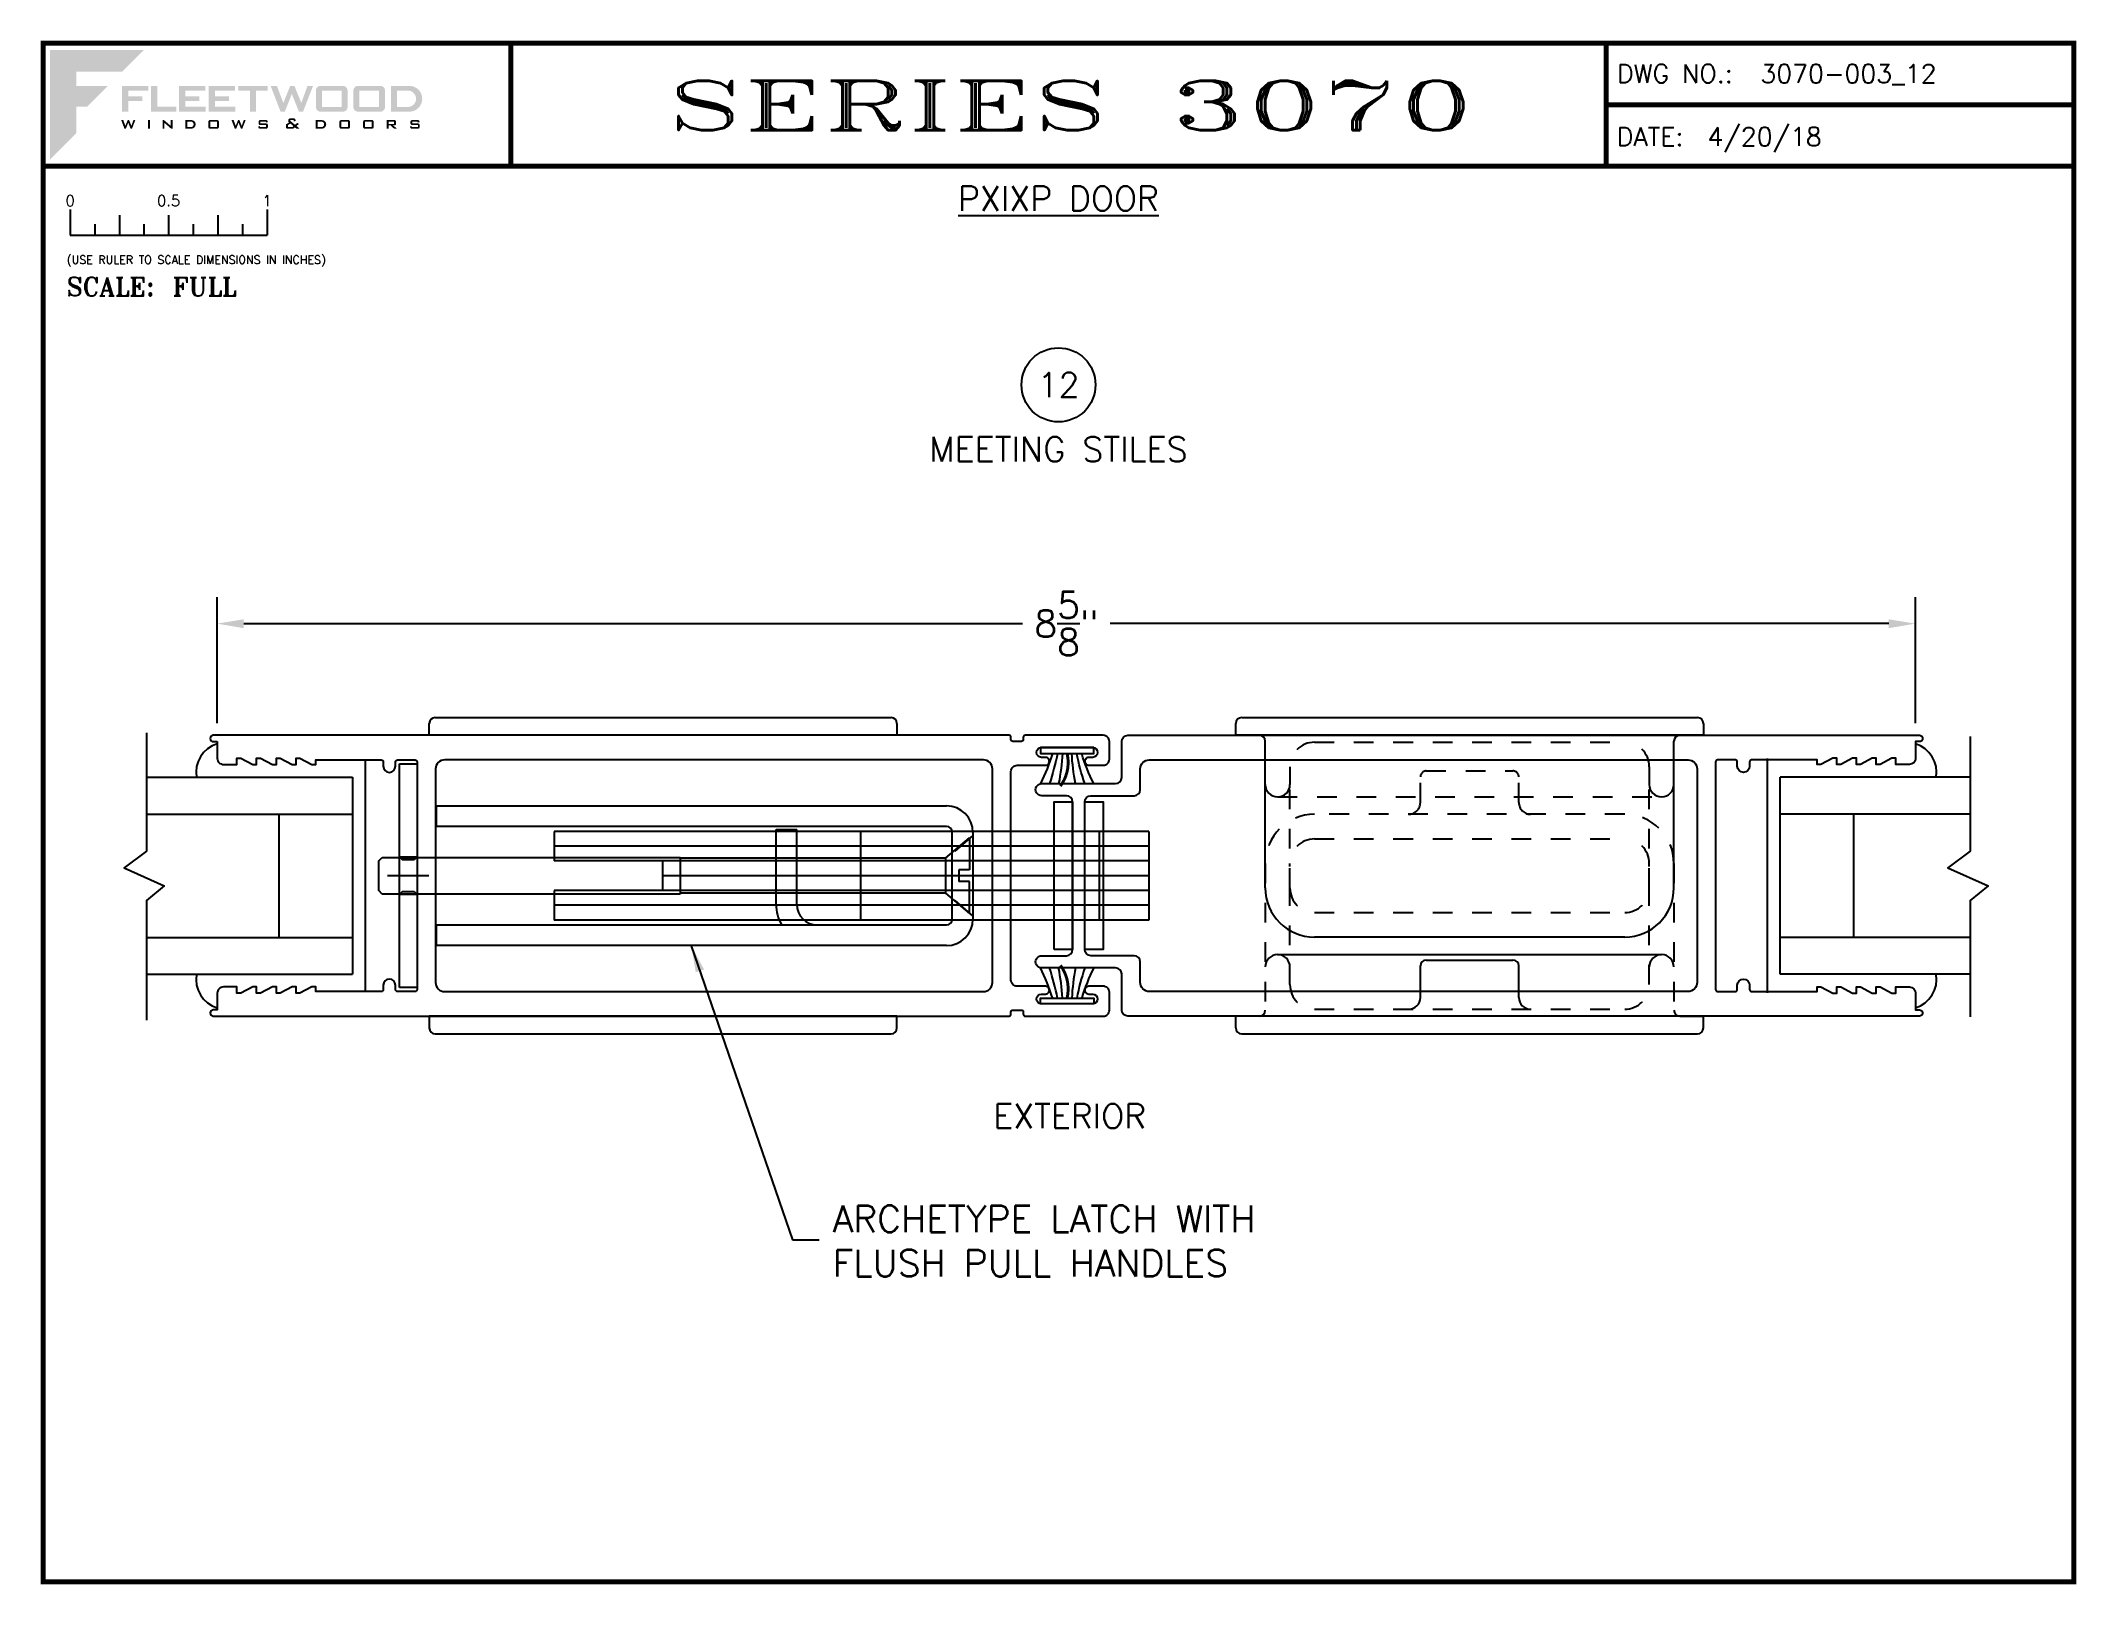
# Paper-space layout 'DETAIL 12' of a CAD drawing. Extents: x 0.1 to 10.5, y 0.1 to 7.9.
# The model-space entities are those that its viewports show. They can reach past a viewport. Long polylines and large blocks are cut down to what shows.
import ezdxf
from ezdxf.enums import TextEntityAlignment as Align

# ---------------------------------------------------------------- set-up
doc = ezdxf.new("R2010")
doc.units = 0
doc.header["$LTSCALE"] = 0.25
doc.header["$MEASUREMENT"] = 0
doc.linetypes.add('HIDDEN', pattern=[0.375, 0.25, -0.125])
doc.layers.get('0').update_dxf_attribs({"linetype": 'CONTINUOUS'})
doc.layers.get('DEFPOINTS').update_dxf_attribs({"color": 1, "linetype": 'CONTINUOUS'})
for name, color, linetype in [('DIM', 7, 'CONTINUOUS'), ('GLASS-VINYL', 7, 'CONTINUOUS'), ('SEAL', 7, 'CONTINUOUS'), ('TEXT', 7, 'CONTINUOUS'), ('VENT', 5, 'CONTINUOUS')]:
    doc.layers.add(name, color=color, linetype=linetype)
doc.layers.add('VP', color=40, linetype='CONTINUOUS', plot=False)
doc.layers.get('VP').off()
doc.styles.add('ROMANS', font='romans')
doc.styles.add('ROMANT', font='romant')
doc.styles.add('SIMPLEX-094', font='simplex.shx', dxfattribs={"height": 0.094})
doc.styles.get("Standard").update_dxf_attribs({"font": 'simplex.shx'})
doc.dimstyles.new('FULL SCALE', dxfattribs={"dimscale": 0.75, "dimtxt": 0.18, "dimasz": 0.18, "dimexe": 0.18, "dimexo": 0.125, "dimgap": 0.09, "dimtad": 0, "dimtih": 1, "dimtoh": 1, "dimdec": 4, "dimzin": 0, "dimdsep": 46, "dimlunit": 4, "dimtxsty": 'Standard', "dimcen": 0.09, "dimadec": 0, "dimazin": 0, "dimtfac": 1, "dimtdec": 4, "dimtofl": 0, "dimtmove": 0, "dimatfit": 3, "dimfxl": 0, "dimtolj": 1, "dimtzin": 0, "dimarcsym": 0})

# ---------------------------------------------------------------- blocks, each defined once
blk = doc.blocks.new('*D88')
at = {"layer": 'DEFPOINTS', "color": 0}
for p in [(9.665, 4.959), (1.04, 4.359), (9.665, 4.359)]:
    blk.add_point(p, dxfattribs=at)
at = {"layer": 'TEXT', "color": 0, "lineweight": -2}
for p, q in [((1.04, 4.453), (1.04, 5.094)), ((9.665, 4.453), (9.665, 5.094)), ((1.175, 4.959), (5.131, 4.959)), ((9.53, 4.959), (5.575, 4.959))]:
    blk.add_line(p, q, dxfattribs=at)
at = {"layer": 'TEXT', "color": 0}
for points in [[(1.175, 4.981), (1.175, 4.936), (1.04, 4.959)], [(9.53, 4.981), (9.53, 4.936), (9.665, 4.959)]]:
    blk.add_solid(points, dxfattribs=at)
at = {"layer": 'TEXT', "color": 0, "insert": (5.353, 4.959), "char_height": 0.135, "attachment_point": 5}
blk.add_mtext('\\A1;8{\\H1.000000x;\\S5/8;}"', dxfattribs=at)
blk = doc.blocks.new('sectball')
blk.add_circle((0, 0), 0.125)
blk.add_attdef('NO', text='', height=0.062).set_placement((0, 0), align=Align.MIDDLE_CENTER)
for tag, p in [('LINE1', (0, -0.2588)), ('LINE2', (0, -0.3864)), ('LINE3', (0, -0.5214))]:
    blk.add_attdef(tag, text='', height=0.078).set_placement(p, align=Align.CENTER)
blk = doc.blocks.new('Fleetwood_Logo_6-10-15')
h = blk.add_hatch(color=154)
h.dxf.hatch_style = 1
h.paths.add_polyline_path([(0.2526, -0.0017), (0.0019, -0.0017), (0.0019, -0.2942), (0.0725, -0.2236), (0.0725, -0.1535), (0.1007, -0.1535), (0.1567, -0.0976), (0.0725, -0.0976), (0.0725, -0.0596), (0.1946, -0.0596)])
h = blk.add_hatch(color=251)
h.dxf.hatch_style = 1
h.paths.add_polyline_path([(0.2487, -0.1256), (0.2112, -0.1256), (0.2112, -0.1102), (0.2647, -0.1102), (0.2647, -0.0976), (0.1946, -0.0976), (0.1946, -0.1667), (0.2112, -0.1667), (0.2112, -0.1377), (0.2487, -0.1377)])
h = blk.add_hatch(color=251)
h.dxf.hatch_style = 1
h.paths.add_polyline_path([(0.2886, -0.0976), (0.272, -0.0976), (0.272, -0.1667), (0.3401, -0.1667), (0.3401, -0.1535), (0.2886, -0.1535)])
h = blk.add_hatch(color=251)
h.dxf.hatch_style = 1
h.paths.add_polyline_path([(0.4175, -0.0976), (0.3474, -0.0976), (0.3474, -0.1667), (0.4185, -0.1667), (0.4185, -0.1534), (0.364, -0.1534), (0.364, -0.1377), (0.4015, -0.1377), (0.4015, -0.1256), (0.364, -0.1256), (0.364, -0.1102), (0.4175, -0.1102)])
h = blk.add_hatch(color=251)
h.dxf.hatch_style = 1
h.paths.add_polyline_path([(0.4965, -0.0976), (0.4264, -0.0976), (0.4264, -0.1667), (0.4975, -0.1667), (0.4975, -0.1534), (0.443, -0.1534), (0.443, -0.1377), (0.4804, -0.1377), (0.4804, -0.1256), (0.443, -0.1256), (0.443, -0.1102), (0.4965, -0.1102)])
h = blk.add_hatch(color=251)
h.dxf.hatch_style = 1
h.paths.add_polyline_path([(0.5842, -0.0976), (0.5054, -0.0976), (0.5054, -0.1102), (0.5365, -0.1102), (0.5365, -0.1667), (0.5531, -0.1667), (0.5531, -0.1102), (0.5842, -0.1102)])
h = blk.add_hatch(color=251)
h.dxf.hatch_style = 1
h.paths.add_polyline_path([(0.6089, -0.0976), (0.5921, -0.0976), (0.6188, -0.1667), (0.63, -0.1667), (0.6489, -0.1192), (0.6679, -0.1667), (0.6789, -0.1667), (0.7056, -0.0976), (0.6908, -0.0976), (0.6742, -0.1433), (0.6558, -0.0976), (0.6446, -0.0976), (0.6261, -0.1433)])
h = blk.add_hatch(color=251)
h.dxf.hatch_style = 1
h.paths.add_polyline_path([(0.7853, -0.0976), (0.726, -0.0976, 0.414214), (0.7133, -0.1102), (0.7133, -0.154, 0.414214), (0.726, -0.1667), (0.7853, -0.1667, 0.414214), (0.798, -0.154), (0.798, -0.1102, 0.414214)])
h.paths.add_polyline_path([(0.7819, -0.1102), (0.7819, -0.154), (0.7294, -0.154), (0.7294, -0.1102)], flags=16)
h = blk.add_hatch(color=251)
h.dxf.hatch_style = 1
h.paths.add_polyline_path([(0.8856, -0.0976), (0.8262, -0.0976, 0.414214), (0.8136, -0.1102), (0.8136, -0.154, 0.414214), (0.8262, -0.1667), (0.8856, -0.1667, 0.414214), (0.8982, -0.154), (0.8982, -0.1102, 0.414214)])
h.paths.add_polyline_path([(0.8822, -0.1102), (0.8822, -0.154), (0.8296, -0.154), (0.8296, -0.1102)], flags=16)
h = blk.add_hatch(color=251)
h.dxf.hatch_style = 1
h.paths.add_polyline_path([(0.9632, -0.0976), (0.914, -0.0976), (0.914, -0.1667), (0.9632, -0.1667, 1)])
h.paths.add_polyline_path([(0.9301, -0.1102), (0.9593, -0.1102, -1), (0.9593, -0.154), (0.9301, -0.154)], flags=16)
h = blk.add_hatch(color=7)
h.dxf.hatch_style = 1
h.paths.add_polyline_path([(0.2301, -0.1891), (0.2251, -0.1891), (0.2196, -0.2043), (0.2134, -0.1891), (0.2097, -0.1891), (0.2035, -0.2043), (0.1978, -0.1891), (0.1922, -0.1891), (0.2011, -0.2121), (0.2048, -0.2121), (0.2112, -0.1963), (0.2175, -0.2121), (0.2212, -0.2121)])
h = blk.add_hatch(color=7)
h.dxf.hatch_style = 1
h.paths.add_polyline_path([(0.2691, -0.1891), (0.2637, -0.1891), (0.2637, -0.2118), (0.2637, -0.2121), (0.2691, -0.2121)])
h = blk.add_hatch(color=7)
h.dxf.hatch_style = 1
h.paths.add_polyline_path([(0.3077, -0.1964), (0.3259, -0.2121), (0.3298, -0.2121), (0.3298, -0.1891), (0.325, -0.1891), (0.325, -0.2047), (0.3067, -0.1891), (0.3029, -0.1891), (0.3029, -0.2121), (0.3077, -0.2121)])
h = blk.add_hatch(color=7)
h.dxf.hatch_style = 1
h.paths.add_polyline_path([(0.3801, -0.1891), (0.3637, -0.1891), (0.3637, -0.2121), (0.3801, -0.2121, 1)])
h.paths.add_polyline_path([(0.3691, -0.2079), (0.3691, -0.1933), (0.3788, -0.1933, -1), (0.3788, -0.2079)], flags=16)
h = blk.add_hatch(color=7)
h.dxf.hatch_style = 1
h.paths.add_polyline_path([(0.4537, -0.2079), (0.4537, -0.1933, 0.414214), (0.4495, -0.1891), (0.4297, -0.1891, 0.414214), (0.4255, -0.1933), (0.4255, -0.2079, 0.414214), (0.4297, -0.2121), (0.4495, -0.2121, 0.414214)])
h.paths.add_polyline_path([(0.4308, -0.2079), (0.4308, -0.1933), (0.4484, -0.1933), (0.4484, -0.2079)], flags=16)
h = blk.add_hatch(color=7)
h.dxf.hatch_style = 1
h.paths.add_polyline_path([(0.5253, -0.1891), (0.5203, -0.1891), (0.5148, -0.2043), (0.5087, -0.1891), (0.5049, -0.1891), (0.4988, -0.2043), (0.493, -0.1891), (0.4874, -0.1891), (0.4963, -0.2121), (0.5001, -0.2121), (0.5064, -0.1963), (0.5127, -0.2121), (0.5164, -0.2121)])
h = blk.add_hatch(color=7)
h.dxf.hatch_style = 1
h.paths.add_polyline_path([(0.5801, -0.1891), (0.5643, -0.1891, 0.414214), (0.56, -0.1933), (0.56, -0.1981, 0.414214), (0.5643, -0.2024), (0.58, -0.2024), (0.58, -0.2078), (0.5637, -0.2078), (0.5637, -0.2052), (0.5591, -0.2062), (0.5591, -0.2078, 0.414214), (0.5634, -0.2121), (0.5805, -0.2121, 0.414214), (0.5848, -0.2078), (0.5848, -0.2024, 0.414214), (0.5805, -0.1982), (0.5648, -0.1982), (0.5648, -0.193), (0.5798, -0.193), (0.5798, -0.1958), (0.5843, -0.1948), (0.5843, -0.1933, 0.414214)])
h = blk.add_hatch(color=7)
h.dxf.hatch_style = 1
h.paths.add_polyline_path([(0.645, -0.1913, -0.222262), (0.6447, -0.1906), (0.6447, -0.1892), (0.6535, -0.1892), (0.6535, -0.193), (0.6587, -0.1918), (0.6587, -0.189, 0.414214), (0.6544, -0.1847), (0.6437, -0.1847, 0.414214), (0.6394, -0.189), (0.6394, -0.1922, 0.222262), (0.6407, -0.1948), (0.6415, -0.1955), (0.6345, -0.1998, 0.260684), (0.6329, -0.2027), (0.6329, -0.2078, 0.414214), (0.6372, -0.2121), (0.6514, -0.2121, 0.17577), (0.6536, -0.2113), (0.657, -0.2085), (0.6614, -0.2121), (0.6699, -0.2121), (0.6613, -0.2049), (0.6676, -0.1997), (0.6637, -0.1964), (0.6574, -0.2017)])
h.paths.add_polyline_path([(0.6532, -0.2052), (0.6509, -0.2072, -0.17577), (0.6502, -0.2074), (0.6382, -0.2074), (0.6382, -0.2033, -0.260684), (0.6387, -0.2025), (0.6451, -0.1985)], flags=16)
h = blk.add_hatch(color=7)
h.dxf.hatch_style = 1
h.paths.add_polyline_path([(0.7294, -0.1891), (0.713, -0.1891), (0.713, -0.2121), (0.7294, -0.2121, 1)])
h.paths.add_polyline_path([(0.7184, -0.2079), (0.7184, -0.1933), (0.7281, -0.1933, -1), (0.7281, -0.2079)], flags=16)
h = blk.add_hatch(color=7)
h.dxf.hatch_style = 1
h.paths.add_polyline_path([(0.8045, -0.2079), (0.8045, -0.1933, 0.414214), (0.8003, -0.1891), (0.7805, -0.1891, 0.414214), (0.7763, -0.1933), (0.7763, -0.2079, 0.414214), (0.7805, -0.2121), (0.8003, -0.2121, 0.414214)])
h.paths.add_polyline_path([(0.7816, -0.2079), (0.7816, -0.1933), (0.7992, -0.1933), (0.7992, -0.2079)], flags=16)
h = blk.add_hatch(color=7)
h.dxf.hatch_style = 1
h.paths.add_polyline_path([(0.8678, -0.2079), (0.8678, -0.1933, 0.414214), (0.8636, -0.1891), (0.8438, -0.1891, 0.414214), (0.8396, -0.1933), (0.8396, -0.2079, 0.414214), (0.8438, -0.2121), (0.8636, -0.2121, 0.414214)])
h.paths.add_polyline_path([(0.8449, -0.2079), (0.8449, -0.1933), (0.8624, -0.1933), (0.8624, -0.2079)], flags=16)
h = blk.add_hatch(color=7)
h.dxf.hatch_style = 1
h.paths.add_polyline_path([(0.9277, -0.1993), (0.9277, -0.1933, 0.414214), (0.9235, -0.1891), (0.9028, -0.1891), (0.9028, -0.2121), (0.9082, -0.2121), (0.9082, -0.2035), (0.9131, -0.2035), (0.9224, -0.2121), (0.9303, -0.2121), (0.9197, -0.2035), (0.9235, -0.2035, 0.414214)])
h.paths.add_polyline_path([(0.9082, -0.1993), (0.9082, -0.1933), (0.9214, -0.1933, -0.414214), (0.9224, -0.1943), (0.9224, -0.1983, -0.414214), (0.9214, -0.1993)], flags=16)
h = blk.add_hatch(color=7)
h.dxf.hatch_style = 1
h.paths.add_polyline_path([(0.9867, -0.1982), (0.971, -0.1982), (0.971, -0.193), (0.9859, -0.193), (0.9859, -0.1958), (0.9905, -0.1948), (0.9905, -0.1933, 0.414214), (0.9863, -0.1891), (0.9705, -0.1891, 0.414214), (0.9662, -0.1933), (0.9662, -0.1981, 0.414214), (0.9705, -0.2024), (0.9862, -0.2024), (0.9862, -0.2078), (0.9699, -0.2078), (0.9699, -0.2052), (0.9653, -0.2062), (0.9653, -0.2078, 0.414214), (0.9696, -0.2121), (0.9867, -0.2121, 0.414214), (0.991, -0.2078), (0.991, -0.2024, 0.414214)])
blk = doc.blocks.new('A-SIZE_L')
for p, q in [((8.095, 7.907), (8.095, 7.282)), ((8.095, 7.594), (10.47, 7.594)), ((0.157, 7.282), (10.47, 7.282))]:
    blk.add_line(p, q)
at = {"const_width": 0.025}
for points in [[(0.157, 7.907), (10.47, 7.907), (10.47, 0.093), (0.157, 0.093), (0.157, 7.907)], [(2.532, 7.907), (2.532, 7.282)], [(8.095, 7.907), (8.095, 7.282)], [(8.095, 7.594), (10.47, 7.594)], [(0.157, 7.282), (10.47, 7.282)]]:
    blk.add_lwpolyline(points, dxfattribs=at)
at = {"xscale": 1.898091133004928, "yscale": 1.898091133004928, "zscale": 1.898091133004928}
blk.add_blockref('Fleetwood_Logo_6-10-15', (0.188, 7.875), dxfattribs=at)
for s, style, p in [('DWG NO.:', 'SIMPLEX-094', (8.149, 7.705)), ('DATE:', 'SIMPLEX-094', (8.148, 7.385)), ('SCALE:', 'ROMANT', (0.276, 6.623))]:
    blk.add_text(s, height=0.094, dxfattribs=dict(style=style)).set_placement(p)
for tag, p, style in [('DWG_NO', (8.878, 7.705), 'SIMPLEX-094'), ('DATE', (8.609, 7.385), 'SIMPLEX-094'), ('SCALE', (0.814, 6.623), 'ROMANT')]:
    blk.add_attdef(tag, p, '', height=0.094, dxfattribs=dict(style=style))
for tag, height, style, width, p, p2 in [('DWG_NO', 0.094, 'SIMPLEX-094', 2.60233, (8.876, 7.704), (10.367, 7.704)), ('PRODUCT', 0.25, 'ROMANT', 2.260212, (3.282, 7.465), (7.345, 7.465))]:
    blk.add_attdef(tag, text='', height=height, dxfattribs=dict(style=style, width=width)).set_placement(p, p2, align=Align.FIT)
blk = doc.blocks.new('Full')
for p, q in [((0.137, -0.219), (0.137, -0.35)), ((0.262, -0.294), (0.262, -0.35)), ((0.387, -0.249), (0.387, -0.35)), ((0.512, -0.294), (0.512, -0.35)), ((0.637, -0.249), (0.637, -0.35)), ((0.762, -0.294), (0.762, -0.35)), ((0.887, -0.249), (0.887, -0.35)), ((1.012, -0.294), (1.012, -0.35)), ((1.137, -0.219), (1.137, -0.35)), ((0.137, -0.35), (1.137, -0.35))]:
    blk.add_line(p, q)
for s, p in [('0', (0.137, -0.219)), ('0.5', (0.637, -0.219)), ('1', (1.137, -0.219))]:
    blk.add_text(s, height=0.055).set_placement(p, align=Align.BOTTOM_CENTER)
at = {"style": 'ROMANS'}
blk.add_text('(USE RULER TO SCALE DIMENSIONS IN INCHES)', height=0.04115, dxfattribs=at).set_placement((0.12, -0.495))
blk = doc.blocks.new('3706_Lock_Stile_Archetype_Male_Yoke_wPulls')
for p, q in [((1.14175, 0.713), (1.14175, 0.773)), ((1.17175, 0.803), (3.48675, 0.803)), ((3.51675, 0.773), (3.51675, 0.713)), ((3.51675, 0.713), (1.14175, 0.713)), ((1.29175, -0.062), (1.29175, 0.683)), ((3.36675, -0.062), (3.36675, 0.683)), ((1.35425, -0.4005), (3.30425, -0.4005)), ((3.11675, -0.312), (1.54175, -0.312)), ((1.26175, -0.713), (1.14175, -0.713)), ((1.14175, -0.773), (1.14175, -0.713)), ((3.39675, -0.713), (3.51675, -0.713)), ((3.51675, -0.773), (3.51675, -0.713)), ((1.17175, -0.803), (3.48675, -0.803))]:
    blk.add_line(p, q)
at = {"linetype": 'HIDDEN'}
for p, q in [((1.54175, 0.678), (3.11675, 0.678)), ((1.41675, 0.553), (1.41675, 0.463)), ((3.24175, 0.553), (3.24175, 0.463)), ((1.41675, -0.062), (1.41675, 0.463)), ((3.24175, -0.062), (3.24175, 0.463)), ((1.35425, 0.4005), (3.30425, 0.4005)), ((3.11675, 0.312), (1.54175, 0.312)), ((1.54175, 0.187), (3.11675, 0.187)), ((1.29175, 0.062), (1.29175, -0.683)), ((1.41675, -0.553), (1.41675, 0.062)), ((3.24175, -0.553), (3.24175, 0.062)), ((3.36675, 0.062), (3.36675, -0.683)), ((1.54175, -0.187), (3.11675, -0.187)), ((1.41675, -0.463), (1.41675, -0.463)), ((3.24175, -0.463), (3.24175, -0.463)), ((1.54175, -0.678), (3.11675, -0.678))]:
    blk.add_line(p, q, dxfattribs=at)
at = {"linetype": 'HIDDEN', "ltscale": 0.5}
for p, q in [((2.10925, 0.532), (2.54925, 0.532)), ((2.07925, 0.372), (2.07925, 0.502)), ((2.57925, 0.372), (2.57925, 0.502))]:
    blk.add_line(p, q, dxfattribs=at)
at = {"ltscale": 0.5}
for p, q in [((2.07925, -0.618), (2.07925, -0.458)), ((2.10925, -0.428), (2.54925, -0.428)), ((2.57925, -0.618), (2.57925, -0.458))]:
    blk.add_line(p, q, dxfattribs=at)
for points in [[(4.59375, 0.596, -0.41421356), (4.56275, 0.565), (4.49375, 0.565), (4.49375, 0.597), (4.47375, 0.597), (4.41375, 0.565), (4.39375, 0.565), (4.39375, 0.597), (4.37375, 0.597), (4.31375, 0.565), (4.29375, 0.565), (4.29375, 0.597), (4.27375, 0.597), (4.21375, 0.565), (4.19375, 0.565), (4.19375, 0.597), (4.17375, 0.597), (4.11375, 0.565), (4.09375, 0.565), (4.09375, 0.588), (3.76075, 0.588, 0.41421356), (3.75075, 0.578), (3.75075, 0.556, -1), (3.68875, 0.556), (3.68875, 0.578, 0.41421356), (3.67875, 0.588), (3.58875, 0.588, 0.41421356), (3.57875, 0.578), (3.57875, -0.578, 0.41421356), (3.58875, -0.588), (3.67875, -0.588, 0.41421356), (3.68875, -0.578), (3.68875, -0.556, -1), (3.75075, -0.556), (3.75075, -0.578, 0.41421356), (3.76075, -0.588), (4.09375, -0.588), (4.09375, -0.565), (4.11375, -0.565), (4.17375, -0.597), (4.19375, -0.597), (4.19375, -0.565), (4.21375, -0.565), (4.27375, -0.597), (4.29375, -0.597), (4.29375, -0.565), (4.31375, -0.565), (4.37375, -0.597), (4.39375, -0.597), (4.39375, -0.565), (4.41375, -0.565), (4.47375, -0.597), (4.49375, -0.597), (4.49375, -0.565), (4.56275, -0.565, -0.41421356), (4.59375, -0.596), (4.59375, -0.681), (4.61375, -0.681, -1), (4.61375, -0.713), (0.5935, -0.713, -0.41421356), (0.5625, -0.682), (0.5625, -0.499, 0.41421356), (0.5315, -0.468), (0.156, -0.468, -1.00000653), (0.156, -0.406), (0.28175, -0.406, 0.41421356), (0.31275, -0.375), (0.31275, 0.375, 0.41421356), (0.28175, 0.406), (0.156, 0.406, -1.00000653), (0.156, 0.468), (0.5315, 0.468, 0.41421356), (0.5625, 0.499), (0.5625, 0.682, -0.41421356), (0.5935, 0.713), (4.61375, 0.713, -1), (4.61375, 0.681), (4.59375, 0.681)], [(0.6565, -0.437, 0.41421356), (0.6255, -0.406), (0.40575, -0.406, -0.41421356), (0.37475, -0.375), (0.37475, 0.375, -0.41421356), (0.40575, 0.406), (0.6255, 0.406, 0.41421356), (0.6565, 0.437), (0.6565, 0.542, -0.41421356), (0.7025, 0.588), (3.43875, 0.588, -0.41421356), (3.48475, 0.542), (3.48475, -0.542, -0.41421356), (3.43875, -0.588), (0.7025, -0.588, -0.41421356), (0.6565, -0.542)]]:
    blk.add_lwpolyline(points, format="xyb", close=True)
for centre, radius, start, end in [((1.17175, 0.773), 0.03, 90, 180), ((3.48675, 0.773), 0.03, 0, 90), ((1.26175, 0.683), 0.03, 0, 90), ((3.39675, 0.683), 0.03, 90, 180), ((1.35425, 0.463), 0.0625, 180, 270), ((1.35425, 0.463), 0.0625, 270, 0), ((3.30425, 0.463), 0.0625, 180, 270), ((3.30425, 0.463), 0.0625, 270, 0), ((1.54175, -0.062), 0.25, 180, 270), ((3.11675, -0.062), 0.25, 270, 0), ((1.35425, -0.463), 0.0625, 90, 180), ((1.35425, -0.463), 0.0625, 0, 90), ((3.30425, -0.463), 0.0625, 90, 180), ((3.30425, -0.463), 0.0625, 0, 90), ((1.26175, -0.683), 0.03, 270, 0), ((1.26175, -0.683), 0.03, 270, 0), ((3.39675, -0.683), 0.03, 180, 270), ((1.17175, -0.773), 0.03, 180, 270), ((3.48675, -0.773), 0.03, 270, 0)]:
    blk.add_arc(centre, radius, start, end)
at = {"linetype": 'HIDDEN'}
for centre, radius, start, end in [((1.54175, 0.553), 0.125, 90, 180), ((3.11675, 0.553), 0.125, 0, 90), ((1.54175, 0.062), 0.25, 90, 180), ((3.11675, 0.062), 0.25, 0, 90), ((1.54175, 0.062), 0.125, 90, 180), ((3.11675, 0.062), 0.125, 0, 90), ((1.54175, -0.062), 0.125, 180, 270), ((3.11675, -0.062), 0.125, 270, 0), ((1.54175, -0.553), 0.125, 180, 270), ((3.11675, -0.553), 0.125, 270, 0)]:
    blk.add_arc(centre, radius, start, end, dxfattribs=at)
at = {"linetype": 'HIDDEN', "ltscale": 0.5}
for centre, radius, start, end in [((2.10925, 0.502), 0.03, 90, 180), ((2.54925, 0.502), 0.03, 360, 90), ((2.01925, 0.372), 0.06, 270, 360), ((2.63925, 0.372), 0.06, 180, 270)]:
    blk.add_arc(centre, radius, start, end, dxfattribs=at)
at = {"ltscale": 0.5}
for centre, radius, start, end in [((2.10925, -0.458), 0.03, 90, 180), ((2.54925, -0.458), 0.03, 360, 90), ((2.01925, -0.618), 0.06, 270, 360), ((2.63925, -0.618), 0.06, 180, 270)]:
    blk.add_arc(centre, radius, start, end, dxfattribs=at)
blk = doc.blocks.new('Yoke Strike Plate')
for points in [[(-0.094, -0.375), (-0.094, 0.375), (0, 0.375), (0, -0.375)], [(0.062, -0.375), (0.062, 0.375), (0.156, 0.375), (0.156, -0.375)]]:
    blk.add_lwpolyline(points, close=True)
blk = doc.blocks.new('*U146')
for centre, radius, start, end in [((-0.303, 1.135), 1.112, 287.4409, 295.9325), ((-0.19, 1.188), 1.16, 280.9256, 288.7507), ((-0.031, 1.124), 1.102, 273.1709, 281.1969), ((-0.031, -1.124), 1.102, 78.8031, 86.8291), ((-0.19, -1.188), 1.16, 71.2493, 79.0744), ((-0.303, -1.135), 1.112, 64.0675, 72.5591)]:
    blk.add_arc(centre, radius, start, end)
at = {"layer": 'SEAL'}
blk.add_lwpolyline([(0, -0.135), (0, 0.135), (0.03, 0.135), (0.03, -0.135)], close=True, dxfattribs=at)
at = {"layer": 'SEAL', "const_width": 0.015}
blk.add_lwpolyline([(0.03, 0, 0.219791), (0.196, 0.034)], format="xyb", dxfattribs=at)
at = {"flags": 9}
for tag, p in [('MANUFACTURER_PART_#', (0, -0.199)), ('FLEETWOOD_PART_#', (-0.001, -0.249))]:
    blk.add_attdef(tag, p, '', height=0.0312, dxfattribs=at)
blk = doc.blocks.new('Archetype_Latch_for_3707')
for p, q in [((-2.954, 0.713), (-2.954, 0.773)), ((-2.924, 0.803), (-0.609, 0.803)), ((-0.579, 0.773), (-0.579, 0.713)), ((-0.579, 0.713), (-2.954, 0.713)), ((-3.106, -0.568), (-3.106, 0.568)), ((-3.106, 0.568), (-3.016, 0.568)), ((-3.016, 0.568), (-3.016, -0.568)), ((-2.918, 0.25), (-2.918, 0.355)), ((-2.918, 0.355), (-0.328, 0.355)), ((-0.328, 0.25), (-2.918, 0.25)), ((0.7, 0.225), (-2.32, 0.225)), ((-2.32, 0.225), (-2.32, 0.075)), ((-1.193, 0.235), (-1.088, 0.235)), ((-1.193, -0.145), (-1.193, 0.235)), ((-1.088, -0.145), (-1.088, 0.235)), ((-0.762, -0.225), (-0.762, 0.225)), ((-0.298, -0.22), (-0.298, 0.22)), ((-0.193, 0.22), (-0.193, -0.22)), ((0.45, -0.225), (0.45, 0.225)), ((0.7, 0.225), (0.7, -0.225)), ((0.7, 0.15), (-2.32, 0.15)), ((-0.332, 0.089), (-0.211, 0.193)), ((-0.211, 0.193), (-0.211, 0.03)), ((-3.211, 0.075), (-3.193, 0.093)), ((-3.211, -0.075), (-3.211, 0.075)), ((-3.193, 0.093), (-1.68, 0.093)), ((0.7, 0.075), (-2.32, 0.075)), ((-1.768, -0.075), (-1.768, 0.075)), ((0.7, 0), (-1.768, 0)), ((-1.68, 0.093), (-1.68, -0.093)), ((-0.332, 0.089), (-1.68, 0.089)), ((-0.332, 0.089), (-0.332, -0.089)), ((-0.264, 0.03), (-0.264, -0.03)), ((-0.211, 0.03), (-0.264, 0.03)), ((-3.193, -0.093), (-3.211, -0.075)), ((-1.68, -0.093), (-3.193, -0.093)), ((0.7, -0.075), (-2.32, -0.075)), ((-2.32, -0.075), (-2.32, -0.225)), ((-0.332, -0.089), (-1.68, -0.089)), ((-0.332, -0.089), (-0.211, -0.192)), ((-0.211, -0.03), (-0.264, -0.03)), ((-0.211, -0.192), (-0.211, -0.03)), ((0.7, -0.15), (-2.32, -0.15)), ((-2.918, -0.355), (-2.918, -0.25)), ((-2.918, -0.25), (-0.328, -0.25)), ((0.7, -0.225), (-2.32, -0.225)), ((-0.328, -0.355), (-2.918, -0.355)), ((-0.328, -0.355), (-0.983, -0.355)), ((-3.016, -0.568), (-3.106, -0.568)), ((-0.579, -0.713), (-2.954, -0.713)), ((-2.954, -0.713), (-2.954, -0.773)), ((-0.579, -0.773), (-0.579, -0.713)), ((-2.924, -0.803), (-0.609, -0.803))]:
    blk.add_line(p, q)
at = {"ltscale": 0.5}
for p, q in [((-0.193, 0.205), (-0.286, 0.125)), ((-3.016, 0.095), (-3.106, 0.095)), ((-3.106, 0.095), (-3.091, 0.08)), ((-3.031, 0.08), (-3.091, 0.08)), ((-3.016, 0.095), (-3.031, 0.08)), ((-3.091, -0.08), (-3.106, -0.095)), ((-3.016, -0.095), (-3.106, -0.095)), ((-3.091, -0.08), (-3.031, -0.08)), ((-3.031, -0.08), (-3.016, -0.095)), ((-0.286, -0.125), (-0.193, -0.205))]:
    blk.add_line(p, q, dxfattribs=at)
at = {"ltscale": 0.3}
blk.add_line((-2.956, 0), (-3.166, 0), dxfattribs=at)
for centre, radius, start, end in [((-2.924, 0.773), 0.03, 90, 180), ((-0.609, 0.773), 0.03, 0, 90), ((-0.328, 0.22), 0.135, 0, 90), ((-0.328, 0.22), 0.03, 360, 90), ((-0.983, -0.145), 0.21, 180, 210), ((-0.983, -0.145), 0.105, 180, 270), ((-0.328, -0.22), 0.03, 270, 360), ((-0.328, -0.22), 0.135, 270, 0), ((-2.924, -0.773), 0.03, 180, 270), ((-0.609, -0.773), 0.03, 270, 360)]:
    blk.add_arc(centre, radius, start, end)
blk = doc.blocks.new('3707_Lock_Stile_Archetype_Female_Yoke_wLatch')
for points in [[(-4.031, 0.681), (-4.031, 0.596, 0.414214), (-4, 0.565), (-3.931, 0.565), (-3.931, 0.597), (-3.911, 0.597), (-3.851, 0.565), (-3.831, 0.565), (-3.831, 0.597), (-3.811, 0.597), (-3.751, 0.565), (-3.731, 0.565), (-3.731, 0.597), (-3.711, 0.597), (-3.651, 0.565), (-3.631, 0.565), (-3.631, 0.597), (-3.611, 0.597), (-3.551, 0.565), (-3.531, 0.565), (-3.531, 0.588), (-3.198, 0.588, -0.414214), (-3.188, 0.578), (-3.188, 0.556, 1), (-3.126, 0.556), (-3.126, 0.578, -0.414214), (-3.116, 0.588), (-3.026, 0.588, -0.414214), (-3.016, 0.578), (-3.016, -0.578, -0.414214), (-3.026, -0.588), (-3.116, -0.588, -0.414214), (-3.126, -0.578), (-3.126, -0.556, 1), (-3.188, -0.556), (-3.188, -0.578, -0.414214), (-3.198, -0.588), (-3.531, -0.588), (-3.531, -0.565), (-3.551, -0.565), (-3.611, -0.597), (-3.631, -0.597), (-3.631, -0.565), (-3.651, -0.565), (-3.711, -0.597), (-3.731, -0.597), (-3.731, -0.565), (-3.751, -0.565), (-3.811, -0.597), (-3.831, -0.597), (-3.831, -0.565), (-3.851, -0.565), (-3.911, -0.597), (-3.931, -0.597), (-3.931, -0.565), (-4, -0.565, 0.414214), (-4.031, -0.596), (-4.031, -0.681), (-4.051, -0.681, 1), (-4.051, -0.713), (-0.01, -0.713, 0.414214), (0, -0.703), (0, -0.692, -0.414214), (0.01, -0.682), (0.053, -0.682, -0.414214), (0.062, -0.692), (0.062, -0.703, 0.414214), (0.073, -0.713), (0.469, -0.713, 0.414214), (0.5, -0.682), (0.5, -0.592, 0.414214), (0.469, -0.561), (0.395, -0.561, 1.000009), (0.395, -0.601), (0.415, -0.601, -1), (0.415, -0.651), (0.155, -0.651, -1), (0.155, -0.601), (0.175, -0.601, 1.000009), (0.175, -0.561), (0.031, -0.561, -0.414214), (0, -0.53), (0, 0.53, -0.414214), (0.031, 0.561), (0.175, 0.561, 1.000009), (0.175, 0.601), (0.155, 0.601, -1), (0.155, 0.651), (0.415, 0.651, -1), (0.415, 0.601), (0.395, 0.601, 1.000009), (0.395, 0.561), (0.469, 0.561, 0.414214), (0.5, 0.592), (0.5, 0.682, 0.414214), (0.469, 0.713), (0.073, 0.713, 0.414214), (0.062, 0.703), (0.062, 0.692, -0.414214), (0.053, 0.682), (0.01, 0.682, -0.414214), (0, 0.692), (0, 0.703, 0.414214), (-0.01, 0.713), (-4.051, 0.713, 1), (-4.051, 0.681)], [(-2.922, 0.542), (-2.922, -0.542, 0.414214), (-2.876, -0.588), (-0.14, -0.588, 0.414214), (-0.094, -0.542), (-0.094, 0.542, 0.414214), (-0.14, 0.588), (-2.876, 0.588, 0.414214)]]:
    blk.add_lwpolyline(points, format="xyb", close=True)
blk.add_blockref('Archetype_Latch_for_3707', (0, 0))
at = {"layer": 'SEAL', "xscale": -1, "rotation": 90}
blk.add_blockref('*U146', (0.285, 0.651), dxfattribs=at)
at = {"layer": 'SEAL', "rotation": 90.00000000000001}
blk.add_blockref('*U146', (0.285, -0.651), dxfattribs=at)
blk = doc.blocks.new('Meeting_Stiles_3706_3707')
for name, p in [('3707_Lock_Stile_Archetype_Female_Yoke_wLatch', (-0.281, 0)), ('3706_Lock_Stile_Archetype_Male_Yoke_wPulls', (-0.281, 0)), ('Yoke Strike Plate', (0.032, 0))]:
    blk.add_blockref(name, p)

msp = doc.modelspace()

# ---------------------------------------------------------------- linework, layer by layer
at = {"layer": 'GLASS-VINYL', "color": 7}
for p, q in [((8.877, -2.442), (8.877, -1.266)), ((15.997, -1.259), (15.997, -2.449)), ((7.766, -1.354), (8.812, -1.354)), ((8.812, -1.354), (8.812, -2.354)), ((17.028, -1.354), (16.062, -1.354)), ((16.062, -2.354), (16.062, -1.354)), ((7.766, -1.542), (8.812, -1.542)), ((8.437, -1.542), (8.437, -2.167)), ((17.028, -1.542), (16.062, -1.542)), ((16.437, -2.167), (16.437, -1.542)), ((7.766, -2.167), (8.812, -2.167)), ((17.028, -2.167), (16.062, -2.167)), ((7.766, -2.354), (8.812, -2.354)), ((17.028, -2.354), (16.062, -2.354))]:
    msp.add_line(p, q, dxfattribs=at)
at = {"layer": 'GLASS-VINYL'}
for points in [[(7.766, -1.129), (7.766, -1.729), (7.652, -1.814), (7.856, -1.905), (7.766, -1.979), (7.766, -2.588)], [(17.028, -1.147), (17.028, -1.729), (16.914, -1.814), (17.118, -1.905), (17.028, -1.979), (17.028, -2.57)]]:
    msp.add_lwpolyline(points, dxfattribs=at)
at = {"layer": 'GLASS-VINYL', "color": 7}
for centre, start, end in [((8.17, -1.33), 107.3542, 189.2403), ((16.704, -1.33), 350.7597, 72.6458), ((8.17, -2.379), 170.7597, 252.6458), ((16.704, -2.379), 287.3542, 9.2403)]:
    msp.add_arc(centre, 0.153, start, end, dxfattribs=at)

# ---------------------------------------------------------------- block references
at = {"layer": 'VENT'}
msp.add_blockref('Meeting_Stiles_3706_3707', (12.437, -1.854), dxfattribs=at)

psp = doc.layouts.new('DETAIL 12')

# ---------------------------------------------------------------- block references
at = {"layer": 'DIM'}
ref = psp.add_blockref('A-SIZE_L', (0, 0), dxfattribs=at)
ref.add_attrib('DATE', '4/20/18', (8.60916, 7.38469), dxfattribs={"layer": '0', "height": 0.094, "style": 'SIMPLEX-094'})
ref.add_attrib('SCALE', 'FULL', (0.81442, 6.62314), dxfattribs={"layer": '0', "height": 0.094, "style": 'ROMANT'})
ref.add_attrib('PRODUCT', 'SERIES 3070', dxfattribs={"layer": '0', "height": 0.25, "style": 'ROMANT', "width": 1.609456}).set_placement((3.32575, 7.46527), (7.42603, 7.46527), align=Align.FIT)
ref.add_attrib('DWG_NO', '3070-003_12', (8.87809, 7.70479), dxfattribs={"layer": '0', "height": 0.094, "style": 'SIMPLEX-094'})
psp.add_blockref('Full', (0.15675, 7.2815), dxfattribs=at)
at = {"layer": 'TEXT'}
ref = psp.add_blockref('sectball', (5.31325, 6.17148), dxfattribs=dict(at, xscale=1.503999999999998, yscale=1.503999999999998, zscale=1.503999999999998))
ref.add_attrib('NO', '12', dxfattribs={"layer": '0', "height": 0.125}).set_placement((5.31325, 6.17148), align=Align.MIDDLE_CENTER)
ref.add_attrib('LINE1', 'MEETING STILES', dxfattribs={"layer": '0', "height": 0.125}).set_placement((5.31325, 5.7822), align=Align.CENTER)

# ---------------------------------------------------------------- texts
at = {"layer": 'DIM', "insert": (4.16665, 2.00453), "char_height": 0.135, "attachment_point": 1}
psp.add_mtext('ARCHETYPE LATCH WITH\\PFLUSH PULL HANDLES', dxfattribs=at)
at = {"layer": 'TEXT'}
psp.add_text('EXTERIOR', height=0.124, dxfattribs=at).set_placement((5.37053, 2.39652), align=Align.CENTER)
at = {"layer": 'TEXT', "insert": (5.31325, 7.11774), "char_height": 0.124, "width": 1.2194, "attachment_point": 5}
psp.add_mtext('{\\LPXIXP DOOR}', dxfattribs=at)

# ---------------------------------------------------------------- dimensions: what is measured, and where the dimension line sits
at = {"layer": 'TEXT'}
dim = psp.add_linear_dim(base=(9.66538, 4.95873), p1=(1.04038, 4.35948), p2=(9.66538, 4.35948), dimstyle='FULL SCALE', dxfattribs=at)
dim.commit()
dim.dimension.update_dxf_attribs({"geometry": '*D88', "text_midpoint": (5.35288, 4.95873)})

# ---------------------------------------------------------------- leaders
at = {"layer": 'DIM', "annotation_type": 0, "has_hookline": 1, "hookline_direction": 0, "text_width": 2.475}
psp.add_leader([(3.44822, 3.32348), (3.96222, 1.83059), (4.09722, 1.83059)], dimstyle='FULL SCALE', override={"dimgap": 0.09, "dimtad": 0}, dxfattribs=at)

# ---------------------------------------------------------------- viewports
at = {"layer": 'VP'}
psp.add_viewport(center=(5.30383, 3.6574), size=(9.68597, 2.0807334), view_center_point=(12.38791, -1.87553), view_height=2.0807334, dxfattribs=at)

doc.saveas('drawing.dxf')
